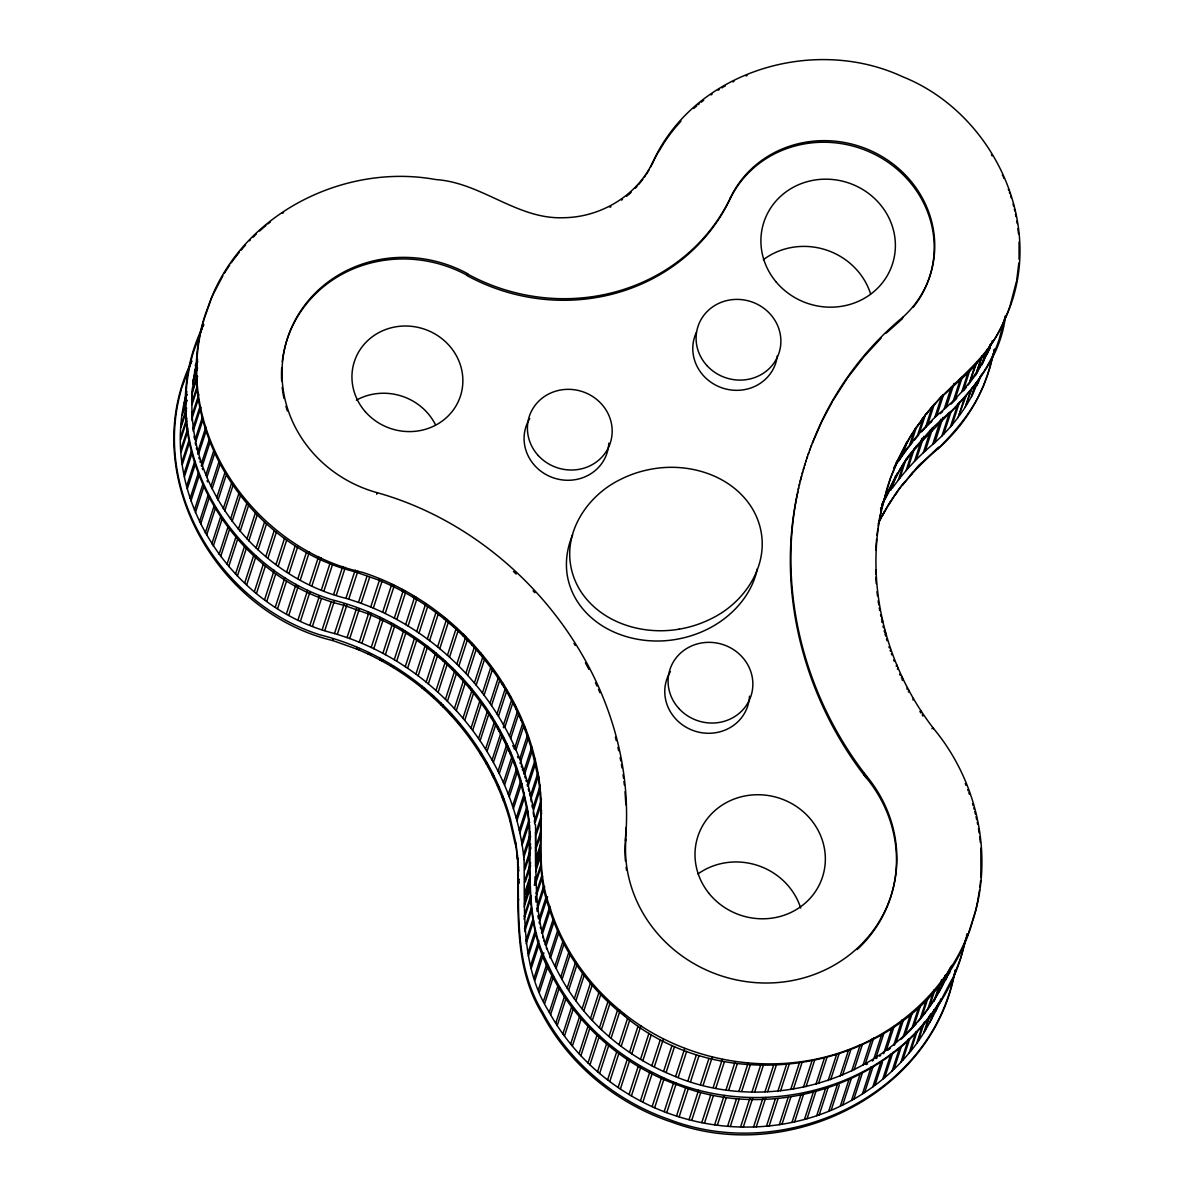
<?xml version="1.0" encoding="UTF-8"?>
<svg xmlns="http://www.w3.org/2000/svg" width="1194" height="1194" viewBox="0 0 1194 1194"><rect width="100%" height="100%" fill="white"/><g stroke="black" fill="none" stroke-linecap="round" stroke-linejoin="round"><path stroke-width="1.5" d="M343.424 606.224L334.499 633.521C232.173 608.134 156.966 495.6 186.921 391.632M354.454 572.314L345.932 598.343C245.889 573.344 169.966 464.272 197.637 361.827M534.987 876.829L534.972 885.366M191.652 399.886L192.443 387.587M952.394 978.662C938.2 1003.781 928.126 1031.512 908.738 1053.436C892.56 1072.794 872.62 1088.958 850.471 1101.002C797.652 1129.957 732.877 1134.643 675.879 1115.853C622.387 1098.599 575.463 1060.839 548.688 1011.243C520.166 965.468 525.002 911.082 524.062 859.859M948.931 970.229C907.38 1075.898 770.891 1119.644 670.222 1074.346C621.387 1054.168 579.732 1016.392 556.389 968.841C531.046 924.499 536.987 873.142 535.479 824.517M626.059 827.8L625.387 840.874A136.489 128.415 18 0 0 625.417 860.904M1019.064 259.277L1019.079 241.994M875.784 550.061L876.59 539.181M980.871 877.441L980.856 848.158M625.387 840.874C639.491 685.416 525.614 534.375 377.259 492.689A126.788 119.281 18 0 1 290.545 330.007A126.788 119.281 18 0 1 467.779 273.769M953.648 978.199C927.096 1098.405 784.548 1163.956 672.386 1122.33C617.328 1104.241 569.18 1064.958 542.031 1013.557C513.763 967.289 518.659 912.679 517.599 861.128M950.185 990.348C916.126 1104.36 777.175 1161.24 669.118 1119.465C615.626 1100.883 569.075 1062.197 542.554 1011.99C514.48 965.961 519.002 911.664 518.181 860.352M961.618 955.155C928.32 1070.093 788.637 1127.882 680.043 1085.853C626.357 1067.197 579.642 1028.273 553.165 977.796C525.315 931.842 530.002 877.724 529.091 826.576M939.887 1001.378C882.023 1094.376 750.713 1122.987 655.178 1073.69C608.403 1050.989 569.344 1012.094 547.971 964.558C525.091 921.141 531.285 871.918 529.599 825.009M624.268 1015.81C589.284 988.572 562.344 950.797 549.195 908.35C535.196 871.172 542.897 831.561 540.031 793.114M623.85 1013.512C588.806 985.946 561.971 947.752 549.15 904.948C535.748 868.277 543.479 829.367 540.539 791.547M1018.825 263.053L1016.721 280.038M535.524 866.605L535.494 832.173M980.617 880.575L979.886 887.426M876.993 535.405L877.874 528.435M192.846 383.946L193.876 376.573M979.543 890.037L977.334 902.918M878.217 526.047L879.187 520.136M194.07 375.379L195.174 369.409L194.488 371.498M879.366 519.136L886.754 489.286M994.259 349.469L994.035 350.708M1016.497 281.277L1009.915 306.41M994.542 349.141L990.005 367.677L982.975 387.05M1005.467 315.514L998.99 340.036M966.901 934.081L966.528 935.917M955.349 969.871L953.752 977.214M880.829 512.614C865.471 588 887.082 668.73 934.021 729.101M797.846 491.868C776.667 590.717 804.726 696.983 866.575 776.13A136.489 128.415 18 0 1 801.681 978.453A136.489 128.415 18 0 1 625.91 839.307M993.527 353.29L987.557 375.214M1005.467 316.529C997.871 376.453 947.961 410.766 911.753 452.869M967.036 934.35L966.528 936.797M195.204 369.245L197.592 359.379M955.484 970.155L950.454 989.408M977.199 903.53L976.11 908.41M880.844 511.614L881.605 508.166M966.155 937.753L961.886 954.215M195.697 366.871L196.503 363.319M798.711 487.868C774.951 588.135 803.114 697.087 866.068 777.697L866.575 776.13M966.259 938.021L960.334 959.11L952.991 977.856M798.204 489.436L799.637 483.868M881.739 507.584L890.575 477.884M799.129 485.436L801.637 475.913M757.28 568.926C751.847 595.06 732.265 616.402 708.967 628.432A113.982 107.236 18 0 1 675.7 639.447C640.029 645.596 599.269 633.73 578.254 602.851A73.282 68.954 18 0 1 567.254 575.224C565.105 561.613 567.18 547.553 572.627 534.927M976.005 909.395L968.737 932.559M800.099 481.451L802.711 471.958M181.354 389.438C151.638 491.57 220.726 603.388 319.738 634.775C409.9 657.148 485.794 729.474 510.48 819.263M192.786 354.245C163.071 456.392 232.158 568.195 331.186 599.582C421.333 621.955 497.226 694.296 521.912 784.085M203.711 320.634C171.503 430.75 254.009 548.688 362.812 572.433C456.78 603.149 530.032 690.908 540.345 789.652M802.204 473.525L803.846 468.018M181.548 388.483L191.697 360.872M192.995 353.29L202.368 327.38M203.905 319.679L211.995 296.754M803.338 469.585L804.995 464.182M972.811 920.604C993.841 855.68 977.379 781.607 934.23 729.355M804.487 465.75L806.189 460.362M887.023 488.346C894.396 464.779 907.589 437.303 921.574 420.736M972.543 921.544C930.827 1065.69 735.519 1109.032 624.581 1016.064M195.279 365.842L195.965 363.349M184.771 400.483L186.831 394.184M196.204 365.304L197.517 361.289M184.249 403.02L186.98 394.617M182.578 412.587L186.682 399.99M192.816 381.08L193.503 378.976M194.01 377.408L197.264 367.394M182.219 415.154L185.637 404.647M186.324 402.557L187.01 400.453M193.652 379.976L197.562 367.946M181.204 424.84L186.667 408.02M192.637 389.647L197.189 375.632M181.01 427.422L186.473 410.617M192.443 392.229L197.652 376.214M180.637 437.168L186.786 418.258M192.07 401.975L197.279 385.946M180.622 439.765L186.771 420.855M192.07 404.572L197.264 388.557M180.906 449.526L187.727 428.512M192.338 414.333L198.846 394.318M181.07 452.123L187.891 431.124M192.503 416.945L198.353 398.915M181.995 461.884L188.816 440.87M193.428 426.691L199.935 406.661M182.324 464.466L189.145 443.467M193.756 429.288L200.92 407.258M183.891 474.167L191.398 451.063M195.323 438.989L202.487 416.945M184.398 476.749L191.906 453.63M195.831 441.556L202.995 419.527M186.607 486.346L194.801 461.138M198.04 451.168L205.846 427.124M187.279 488.898L194.786 465.779M198.711 453.705L205.875 431.676M190.115 498.376L198.308 473.152M201.547 463.182L209.368 439.153M190.965 500.868L199.159 475.66M202.398 465.69L210.204 441.646M194.413 510.181L202.607 484.973M205.846 474.988L213.666 450.959M195.413 512.629L203.607 487.421M206.86 477.451L214.666 453.407M199.488 521.733L208.353 494.42M210.92 486.54L218.726 462.511M200.652 524.121L209.517 496.808M212.084 488.943L219.89 464.899M205.293 532.987L214.174 505.674M216.726 497.794L225.188 471.764M206.607 535.3L215.487 507.987M218.039 500.122L225.86 476.093M211.831 543.882L220.711 516.569M223.263 508.704L231.726 482.66M213.293 546.136L222.174 518.823M224.726 510.942L233.188 484.913M219.069 554.404L227.935 527.091M230.502 519.211L238.964 493.182M220.681 556.553L229.547 529.24M232.114 521.375L240.561 495.331M226.964 564.478L235.845 537.166M238.397 529.285L246.859 503.256M228.711 566.538L237.591 539.225M240.143 531.36L248.606 505.316M235.502 574.09L244.382 546.777M246.949 538.897L255.397 512.853M237.382 576.045L246.262 548.733M248.815 540.852L257.277 514.823M244.651 583.179L253.531 555.867M256.083 547.986L264.546 521.957M246.651 585.015L256.203 555.613M258.083 549.837L266.546 523.793M254.367 591.717L263.232 564.404M265.799 556.538L274.247 530.494M256.471 593.448L265.352 566.135M267.904 558.255L276.366 532.226M264.59 599.687L274.157 570.269M276.023 564.493L284.485 538.449M266.814 601.283L275.695 573.971M278.247 566.09L286.709 540.046M275.321 607.03L284.873 577.612M286.754 571.836L295.216 545.792M277.635 608.492L286.5 581.179M289.067 573.299L297.53 547.27M286.485 613.716L296.037 584.314M297.918 578.538L306.38 552.494M288.888 615.044L298.44 585.627M300.321 579.866L309.425 551.822M298.052 619.746L307.604 590.329M309.485 584.567L318.589 556.523M300.53 620.925L310.082 591.523M311.962 585.747L321.067 557.702M309.962 625.074L319.529 595.672M321.395 589.896L329.857 563.852M312.515 626.104L321.38 598.791M323.947 590.926L332.41 564.881M322.186 629.686L331.066 602.373M333.619 594.508L342.723 566.463M324.783 630.566L334.35 601.149M336.215 595.388L345.335 567.344M376.752 494.256L377.259 492.689M189.637 365.558C138.758 476.6 217.248 612.985 332.514 640.491L333.022 638.924M201.07 330.365C150.19 441.407 228.681 577.806 343.947 605.313L344.454 603.731M207.443 308.559C165.966 418.094 244.263 544.807 354.872 571.687L355.379 570.12M334.604 633.551L337.32 634.372L346.887 604.955M346.036 598.373L348.752 599.179L357.872 571.135M523.823 857.605C513.271 758.488 440.75 670.297 347.066 637.596L356.618 608.179M527.614 782.816C504.644 700.147 439.422 630.805 358.498 602.403L366.961 576.374M349.723 638.551L359.275 609.134M361.155 603.358L369.618 577.329M509.957 820.845C488.6 744.146 430.183 679.073 356.558 648.984L357.066 647.417M521.39 785.652C500.032 708.967 441.616 643.894 367.991 613.806L368.498 612.223M532.315 752.041C510.957 675.341 452.541 610.268 378.916 580.18L379.423 578.612M359.26 642.268L368.812 612.85M370.692 607.074L379.155 581.045M359.125 650.058L359.633 648.491M370.558 614.88L371.065 613.298M381.483 581.254L381.99 579.687M361.886 643.357L371.438 613.94M373.319 608.164L381.767 582.135M368.215 654.133L368.722 652.551M379.647 618.94L380.155 617.373M390.572 585.329L391.08 583.747M371.2 647.536L380.08 620.223M382.632 612.343L391.751 584.299M370.737 655.327L371.244 653.76M382.17 620.134L382.677 618.567M393.08 586.523L393.602 584.956M373.767 648.745L382.632 621.432M385.199 613.567L394.304 585.523M379.602 659.834L380.125 658.267M391.035 624.641L391.557 623.074M401.96 591.03L402.468 589.463M382.871 653.372L391.736 626.059M394.304 618.179L403.408 590.149M382.05 661.148L382.573 659.581M393.483 625.969L394.005 624.387M404.408 592.343L404.93 590.776M385.363 654.715L394.244 627.402M396.796 619.522L405.259 593.493M390.692 666.073L391.214 664.506M402.124 630.895L402.647 629.328M413.049 597.269L413.557 595.702M394.229 659.775L403.094 632.462M405.661 624.581L414.124 598.552M393.08 667.521L393.587 665.939M404.512 632.327L405.02 630.76M415.437 598.716L415.945 597.134M396.647 661.237L406.214 631.82M408.079 626.044L416.542 600M405.244 666.7L414.124 639.387M416.691 631.522L425.795 603.477M407.587 668.267L416.452 640.954M419.019 633.089L427.482 607.045M415.9 674.162L424.78 646.849M427.333 638.969L435.795 612.94M418.154 675.834L427.706 646.417M429.586 640.641L438.049 614.611M421.9 687.893L422.407 686.311M433.332 652.7L433.84 651.133M444.243 619.089L444.765 617.507M426.154 682.102L435.034 654.79M437.586 646.909L446.049 620.88M424.034 689.639L424.542 688.072M435.467 654.461L435.974 652.879M446.392 620.835L446.899 619.268M428.333 683.878L437.213 656.566M439.765 648.7L448.228 622.656M431.527 696.102L432.034 694.535M442.959 660.909L443.467 659.342M453.884 627.298L454.392 625.731M433.571 697.953L434.079 696.386M436.004 690.49L444.884 663.177M445.004 662.76L445.511 661.192M447.437 655.312L456.436 627.581M438.094 692.371L446.959 665.058M449.526 657.193L457.974 631.148M440.735 704.744L441.243 703.162M452.168 669.55L452.675 667.983M463.093 635.939L463.6 634.357M442.69 706.669L443.198 705.102M454.123 671.491L454.63 669.924M465.048 637.865L465.556 636.298M445.422 699.326L454.302 672.013M456.854 664.133L465.317 638.103M447.407 701.296L456.287 673.983M458.839 666.103L467.302 640.074M449.526 713.773L450.034 712.191M460.959 678.58L461.466 677.013M471.884 644.969L472.391 643.387M451.392 715.788L451.899 714.221M462.824 680.595L463.332 679.028M473.749 646.984L474.257 645.417M454.407 708.549L463.287 681.237M465.839 673.371L474.302 647.327M456.302 710.609L465.182 683.296M467.735 675.416L476.197 649.387M457.869 723.176L458.392 721.609M469.302 687.983L469.824 686.416M480.227 654.372L480.734 652.805M459.63 725.28L460.138 723.698M471.063 690.087L471.57 688.52M481.988 656.476L482.495 654.894M462.944 718.176L471.824 690.863M474.376 682.983L482.839 656.954M464.735 720.31L473.615 692.998M476.167 685.117L484.63 659.088M652.342 163.518L652.849 161.951M471.003 728.161L479.869 700.848M482.436 692.968L490.898 666.939M472.675 730.355L481.54 703.042M484.107 695.177L492.57 669.133M478.555 738.489L487.421 711.176M489.988 703.296L498.45 677.267M480.107 740.758L488.988 713.445M491.54 705.564L500.002 679.535M480.003 753.444L480.51 751.877M491.435 718.251L491.943 716.684M502.361 684.64L502.868 683.072M481.436 755.757L481.943 754.19M492.868 720.564L493.376 718.997M503.793 686.953L504.301 685.386M485.57 749.131L494.45 721.818M497.002 713.937L505.465 687.908M487.033 751.474L495.898 724.161M498.465 716.281L506.928 690.251M486.361 764.145L486.868 762.563M497.794 728.952L498.301 727.385M508.719 695.341L509.226 693.759M487.674 766.503L488.182 764.936M499.107 731.325L499.614 729.743M510.032 697.699L510.539 696.132M492.062 760.056L500.943 732.743M503.495 724.862L511.316 700.833M493.406 762.459L501.599 737.25M504.838 727.28L512.644 703.236M492.182 775.085L492.689 773.518M503.614 739.907L504.122 738.325M514.539 706.281L515.047 704.714M493.391 777.503L493.898 775.936M504.823 742.325L505.331 740.743M515.733 708.699L516.256 707.132M498.017 771.234L506.898 743.922M509.45 736.056L517.256 712.027M499.241 773.697L508.107 746.384M510.674 738.519L518.48 714.475M497.48 786.264L497.988 784.697M508.913 751.086L509.42 749.504M519.838 717.46L520.345 715.893M498.555 788.727L499.062 787.159M509.987 753.548L510.51 751.966M520.912 719.922L521.42 718.355M503.42 782.667L511.614 757.444M514.853 747.474L522.673 723.445M504.525 785.174L512.719 759.951M515.957 749.981L523.763 725.952M502.226 797.652L502.734 796.07M513.659 762.459L514.166 760.891M524.584 728.847L525.091 727.28M503.181 800.159L503.689 798.577M514.614 764.966L515.121 763.399M525.539 731.355L526.047 729.788M508.271 794.294L516.465 769.085M519.703 759.115L527.509 735.071M509.256 796.846L517.45 771.637M520.688 761.653L528.494 737.623M512.554 806.129L520.733 780.921M523.987 770.936L531.793 746.907M513.39 808.696L521.584 783.488M524.823 773.518L531.987 751.474M516.226 818.114L524.405 792.906M535.464 758.891L527.658 782.936L532.255 802.472L535.255 822.412M516.927 820.726L524.435 797.607L521.42 785.742M528.36 785.533L535.524 763.503M519.271 830.248L526.778 807.129M530.703 795.055L537.867 773.025M517.465 859.874L515.868 843.173L510.495 819.368M528.912 824.845L527.3 807.98L521.927 784.174M539.837 791.234L538.225 774.369M519.853 832.875L526.673 811.86M531.285 797.682L537.793 777.652M515.793 847.367L515.868 843.173M527.226 812.174L527.3 807.98M538.151 778.563L538.658 776.995M730.534 197.562A190.682 179.413 18 0 1 467.615 274.068L467.108 275.635A190.682 179.413 18 0 0 730.012 199.129L730.519 197.562A107.326 100.983 18 0 1 888.873 160.936A107.326 100.983 18 0 1 902.843 317.231L902.336 318.813L886.261 333.096M517.106 856.77L516.301 845.8M521.703 842.471L529.211 819.353M533.136 807.278L540.3 785.249M517.42 859.411L517.629 855.202M522.151 845.128L529.658 822.024M533.584 809.935L540.285 789.025M518.256 868.844L518.763 867.277M529.688 833.651L530.196 832.084M540.613 800.04L541.121 798.473M523.509 854.77L530.33 833.755M534.942 819.577L541.449 799.547M518.42 871.486L518.942 869.919M529.852 836.293L530.375 834.725M540.778 802.681L541.285 801.114M523.808 857.441L530.643 836.427M535.24 822.248L541.106 804.234M518.778 880.933L519.286 879.366M530.211 845.74L530.718 844.173M541.136 812.129L541.643 810.562M518.808 883.575L519.315 881.993M530.24 848.382L530.748 846.815M541.151 814.771L541.673 813.189M524.673 867.113L530.823 848.203M536.106 831.919L541.315 815.905M524.838 869.799L530.3 852.994M536.27 834.606L541.479 818.591M518.211 900.918L518.718 899.351M529.643 865.725L530.151 864.157M540.569 832.114L541.076 830.546M525.196 879.485L530.658 862.68M535.434 847.964L536.121 845.874M536.628 844.292L541.195 830.278M525.226 882.172L529.33 869.56M530.002 867.471L530.688 865.366M535.464 850.65L536.151 848.561M536.658 846.979L541.21 832.964M525.076 891.843L529.166 879.247M536.509 856.665L540.404 844.651M524.957 894.515L529.046 881.903M536.39 859.322L540.285 847.307M524.614 899.963L529.39 885.247M536.046 864.769L539.957 852.755M524.33 904.201L529.106 889.5M535.763 869.008L540.315 854.994M524.196 906.798L529.658 889.993M535.628 871.605L540.181 857.591M524.017 916.544L530.837 895.53M534.255 885.023L534.942 882.933M535.449 881.351L541.3 863.337M524.047 919.141L530.867 898.142M535.479 883.963L541.33 865.934M524.479 928.917L531.315 907.903M535.912 893.724L542.419 873.695M524.688 931.514L531.509 910.5M536.121 896.321L542.628 876.292M525.748 941.26L533.255 918.141M537.181 906.067L543.688 886.038M526.106 943.842L533.614 920.738M537.539 908.664L544.703 886.635M527.778 953.528L535.285 930.424M539.21 918.35L546.374 896.321M528.3 956.11L535.808 932.992M539.733 920.917L547.553 896.888M530.584 965.692L538.778 940.484M542.016 930.514L549.822 906.47M531.27 968.244L538.778 945.126M542.703 933.051L550.524 909.022M534.151 977.707L542.345 952.484M545.583 942.514L553.404 918.484M535.002 980.199L543.882 952.887M546.434 945.021L554.24 920.977M538.479 989.498L546.673 964.289M549.912 954.319L557.717 930.29M539.479 991.96L547.673 966.752M550.912 956.767L558.717 932.738M543.524 1001.065L551.718 975.856M554.956 965.871L562.762 941.842M544.688 1003.467L553.553 976.155M556.12 968.274L563.926 944.245M549.285 1012.333L558.165 985.02M560.717 977.155L568.538 953.111M550.598 1014.661L559.464 987.348M562.031 979.483L569.837 955.454M555.747 1023.273L564.628 995.96M567.18 988.095L575.642 962.051M557.195 1025.542L566.075 998.229M568.628 990.348L577.09 964.319M562.881 1033.855L571.747 1006.542M574.314 998.662L582.776 972.632M564.463 1036.034L573.344 1008.721M575.896 1000.841L584.359 974.811M570.657 1044.019L579.523 1016.706M582.09 1008.84L590.537 982.796M572.374 1046.108L581.239 1018.795M583.806 1010.915L592.254 984.886M579.045 1053.75L587.911 1026.437M590.478 1018.557L598.925 992.527M580.881 1055.735L589.761 1028.422M592.314 1020.542L600.776 994.512M588.015 1062.988L596.881 1035.676M599.448 1027.81L607.91 1001.766M589.97 1064.869L599.522 1035.467M601.403 1029.691L609.865 1003.647M597.537 1071.719L606.403 1044.407M608.97 1036.541L617.432 1010.497M599.612 1073.496L608.477 1046.183M611.044 1038.302L620.149 1010.273M607.582 1079.913L616.447 1052.601M619.014 1044.72L627.462 1018.691M609.746 1081.57L618.626 1054.242M621.178 1046.377L629.641 1020.333M618.089 1087.525L627.656 1058.108M629.522 1052.332L637.984 1026.303M620.373 1089.047L629.925 1059.63M631.805 1053.854L640.909 1025.825M629.059 1094.525L637.924 1067.212M640.491 1059.347L648.954 1033.303M631.417 1095.928L640.969 1066.511M642.85 1060.735L651.312 1034.705M640.417 1100.913L649.984 1071.496M651.849 1065.72L660.312 1039.69M642.865 1102.166L652.417 1072.749M654.297 1066.988L663.401 1038.944M652.148 1106.629L661.7 1077.227M663.58 1071.451L672.043 1045.407M654.655 1107.748L664.207 1078.346M666.088 1072.57L674.55 1046.526M664.177 1111.689L673.744 1082.271M675.61 1076.495L684.729 1048.466M666.759 1112.659L676.311 1083.256M678.192 1077.481L686.654 1051.436M676.491 1116.047L686.057 1086.63M687.923 1080.869L696.386 1054.824M679.117 1116.883L687.998 1089.57M690.55 1081.689L699.012 1055.66M882.844 502.495L884.784 498.331M896.187 463.242L896.843 461.242M881.829 505.749L886.903 493.973M887.575 491.868L888.261 489.764M893.649 468.346L898.261 458.974M878.247 523.748C892.425 493.794 912.171 470.988 938.171 448.616M885.53 498.167C894.291 482.749 899.948 465.481 911.962 451.72M894.993 477.525L895.679 475.421M896.963 462.988L902.321 454.944L906.231 442.929M882.62 515.405L884.411 511.539M884.053 500.301L895.843 476.361M899.351 456.959L899.067 458.063L906.768 442.735M890.888 490.137L897.216 473.227M902.321 454.944L907.783 440.735M689.042 1119.703L698.594 1090.286M700.475 1084.51L708.938 1058.481M883.903 513.121L889.217 503.435M895.336 477.928L900.649 468.257M906.261 444.317L911.574 434.631M888.709 505.017L890.62 501.211M900.142 469.824L902.052 466.033M911.067 436.213L912.977 432.407M892.44 487.943L898.231 480.182L903.679 463.362M907.38 448.854L909.664 444.989L914.858 428.959M898.231 480.182L899.888 478.063L906.037 459.153M909.664 444.989L911.321 442.87L916.529 426.855M691.699 1120.39L700.579 1093.062M703.132 1085.197L712.251 1057.153M890.112 502.778L895.858 493.361M901.545 467.6L907.291 458.183M912.47 433.974L918.216 424.557M895.351 494.943L897.381 491.212M906.783 459.75L908.813 456.018M917.708 426.139L919.738 422.407M899.888 478.063L906.082 470.6L912.231 451.69M911.321 442.87L917.514 435.407L923.38 417.393M902.515 485.212L917.649 466.615L938.678 447.049M906.082 470.6L907.858 468.57L914.455 448.451L931.544 428.855L950.111 411.855M917.514 435.407L919.29 433.392L925.38 414.825C951.096 382.17 989.572 359.678 1004.781 319.067M904.142 483.137L904.649 481.555M915.574 447.944L916.082 446.377M922.678 419.258L927.007 412.751M875.575 571.627L876.083 570.06M875.665 574.269L876.187 572.687M907.858 468.57L914.455 461.436L920.604 442.526M921.275 440.422L921.962 438.317M919.29 433.392L925.887 426.243L931.738 408.214M910.186 475.854L910.694 474.272M921.619 440.661L922.126 439.093M926.499 414.333L933.051 405.467M914.455 461.436L916.335 459.496L923.843 436.377M925.887 426.243L927.768 424.303L934.275 404.273M911.932 473.854L912.44 472.287M923.365 438.676L923.872 437.094M932.544 407.05L934.798 403.482M701.759 1122.644L710.639 1095.331M713.191 1087.45L722.31 1059.406M704.46 1123.166L713.34 1095.853M715.893 1087.973L724.355 1061.944M918.365 466.899L918.873 465.317M929.798 431.706L930.305 430.138M934.29 405.05L941.23 396.512M916.335 459.496L923.335 452.69L930.156 431.676M927.768 424.303L934.768 417.497L941.275 397.483M920.216 464.988L920.723 463.421M931.648 429.81L932.156 428.228M940.723 398.095L943.081 394.617M923.335 452.69L925.305 450.869L932.812 427.75M934.768 417.497L936.738 415.676L943.245 395.647M925.305 450.869L932.663 444.437L940.857 419.213M936.738 415.676L944.096 409.243L951.26 387.214M932.663 444.437L934.827 442.616L943.021 417.407M944.096 409.243L946.26 407.438L954.081 383.393M714.624 1124.838L724.176 1095.42M726.056 1089.659L735.161 1061.615M936.186 450.317L936.693 448.75M947.618 415.139L948.126 413.572M942.573 396.184L958.513 381.483L959.021 379.916M717.34 1125.211L726.221 1097.898M728.773 1090.018L737.235 1063.988M881.605 619.88L882.112 618.313M934.827 442.616L941.902 435.989L949.424 412.885M946.26 407.438L953.334 400.811L960.498 378.767M937.917 448.825C955.499 431.079 972.528 411.378 982.423 387.871M949.454 413.557C969.841 393.438 989.154 369.05 998.617 340.932M958.543 381.513L961.066 378.214M882.694 620.91L882.187 622.477L881.933 621.402M941.902 435.989L943.753 434.138L951.26 411.034M953.334 400.811L955.185 398.945L962.334 376.916M943.753 434.138L950.409 426.93L957.916 403.826M955.185 398.945L961.842 391.751L968.349 371.722M884.694 632.611L884.993 630.208M950.409 426.93L952.096 424.96L959.618 401.841M961.842 391.751L963.528 389.766L970.035 369.737M885.172 634.357L885.694 632.79M727.564 1126.3L736.444 1098.987M738.996 1091.107L748.116 1063.078M952.096 424.96L958.2 417.303L964.334 398.408M963.528 389.766L969.632 382.125L975.483 364.095M958.2 417.303L965.886 396.318M969.632 382.125L977.035 362.006M730.295 1126.509L739.176 1099.196M741.728 1091.331L750.19 1065.287M959.737 415.228L965.245 407.169L970.707 390.363M975.483 375.647L976.17 373.558L974.155 376.603M971.17 380.035L976.677 371.976L981.886 355.961M965.245 407.169L972.08 388.169M976.856 373.453L978.498 369.812M976.677 371.976L982.617 355.767M966.618 404.975L971.513 396.557L975.602 383.946M981.752 365.036L985.557 356.857M978.05 369.782L982.946 361.364L986.199 351.349M971.513 396.557L976.811 381.662M982.961 362.752L983.647 360.648M982.946 361.364L987.408 349.066M972.722 394.274L979.005 379.229M987.199 354.006L990.095 346.753M984.154 359.081L990.348 344.335M976.961 385.528L980.05 376.856M988.244 351.648L988.93 349.543M988.393 350.335L990.736 343.962M989.781 348.917L990.453 346.812M740.564 1127.017L750.116 1097.599M751.996 1091.838L760.444 1065.794M743.295 1127.076L752.847 1097.659M754.727 1091.883L763.19 1065.854M896.888 665.133L896.142 666.148M897.425 669.192L897.933 667.61M863.904 774.951L864.411 773.384M864.949 776.339L865.456 774.772M753.533 1126.987L763.1 1097.57M764.966 1091.794L773.428 1065.764M901.395 678.013L901.903 676.446M756.265 1126.882L765.832 1097.465M767.697 1091.704L776.16 1065.66M903.067 678.879L902.545 680.461L902.037 679.386M906.903 689.132L907.425 687.55M766.473 1126.211L775.339 1098.898M777.906 1091.017L786.368 1064.988M908.679 689.953L908.47 692.057M769.175 1125.957L778.055 1098.644M780.607 1090.764L789.07 1064.72M912.917 700.012L913.425 698.445M779.294 1124.688L788.174 1097.376M790.726 1089.495L799.189 1063.466M781.98 1124.27L790.861 1096.958M793.413 1089.077L801.875 1063.048M921.38 711.385L920.872 712.952L919.858 711.385M791.98 1122.42L800.846 1095.107M803.413 1087.241L811.875 1061.197M794.622 1121.853L803.502 1094.54M806.054 1086.674L814.517 1060.63M804.457 1119.435L813.338 1092.122M815.89 1084.242L824.353 1058.212M932.827 727.653L931.947 728.743M807.054 1118.703L815.935 1091.391M818.487 1083.525L826.949 1057.481M816.711 1115.718L825.576 1088.406M828.143 1080.525L836.591 1054.496M819.248 1114.853L828.129 1087.54M830.681 1079.66L839.143 1053.615M828.666 1111.301L837.546 1083.988M840.098 1076.107L848.561 1050.078M831.143 1110.286L839.337 1085.062M842.576 1075.093L851.038 1049.048M840.292 1106.196L849.173 1078.883M851.725 1071.003L860.187 1044.959C908.738 1023.512 949.111 983.169 968.304 933.439M842.695 1105.032L851.576 1077.719M854.128 1069.839L862.59 1043.81M851.561 1100.405L859.755 1075.197M862.993 1065.227L871.456 1039.183M853.874 1099.107L862.068 1073.899M865.307 1063.914L873.769 1037.884M862.411 1093.973L871.277 1066.66M873.844 1058.794L881.65 1034.75M864.635 1092.54L872.829 1067.332M876.068 1057.362L883.873 1033.317M872.799 1086.913L880.993 1061.705M884.232 1051.735L892.037 1027.691M874.933 1085.361L882.441 1062.242M886.366 1050.168L894.172 1026.139M882.709 1079.257L890.903 1054.048M894.142 1044.078L901.948 1020.034M884.724 1077.57L892.918 1052.362M896.157 1042.392L903.321 1020.348M892.082 1071.033L899.589 1047.914M903.515 1035.84L910.679 1013.81M893.993 1069.227L901.5 1046.108M905.425 1034.034L912.589 1012.005M900.903 1062.257L908.41 1039.138M912.335 1027.064L918.843 1007.035M902.694 1060.347L909.515 1039.332M914.126 1025.153L920.634 1005.124M909.127 1052.974L915.962 1031.959M920.559 1017.781L926.425 999.751M910.783 1050.944L916.932 1032.049M922.216 1015.766L928.081 997.736M916.738 1043.198L922.872 1024.303M928.171 1008.02L934.021 989.99M918.246 1041.093L924.395 1022.183M929.693 1005.9L934.887 989.886M923.693 1033.004L929.141 1016.198M933.932 1001.482L935.469 998.005M935.126 997.811L939.678 983.796M925.066 1030.795L930.529 1013.99M936.499 995.617L941.708 979.587M929.962 1022.392L934.066 1009.781M941.394 987.199L945.305 975.185M931.201 1020.109L934.604 1009.602M942.633 984.931L945.887 974.916M935.544 1011.422L937.589 1005.124M945.782 979.901L950.693 967.752M936.618 1009.064L938.678 1002.766M946.857 977.558L949.245 971.573M948.051 973.886L950.006 967.871M949.29 973.841L949.976 971.737M805.681 461.929L807.442 456.556M806.935 458.123L808.741 452.765M808.234 454.332L810.084 448.989M207.816 307.649C238.487 215.815 342.454 162.399 435.81 179.563C481.421 182.592 517.032 219.472 563.255 217.726C601 217.457 638.357 195.055 653.745 160.115C696.162 70.282 814.666 35.671 902.604 76.729C993.796 113.012 1047.601 226.979 1005.333 318.246M981.587 374.14L980.946 375.841M1009.542 307.321C999.796 335.29 982.558 360.528 960.274 380.02M987.184 376.125C977.483 403.975 960.349 429.109 938.2 448.586M809.577 450.556L811.487 445.228M890.978 476.988L898.992 458.212M880.56 509.032L880.978 507.928M992.378 340.648L991.513 342.917M940.917 998.766L940.171 1000.691M810.98 446.81C829.427 396.512 861.561 351.364 902.843 317.231M880.679 508.957L881.097 507.868M980.528 376.976L978.005 383.155M991.289 343.484L989.438 347.976M951.603 965.498L950.931 967.185M812.413 443.064L822.069 421.049L832.531 401.363M881.754 506.226L888.067 491.838M212.517 295.918L213.025 294.769M201.592 329.529L202.368 327.813M202.622 326.813L203.652 324.544M190.667 363.573L191.712 361.304M987.886 351.917L985.826 356.319M213.278 294.202L222.905 275.724M202.876 326.678L203.681 324.977M946.469 977.811L940.588 989.304M652.491 163.22L651.431 165.369M888.5 490.421L894.56 478.645M652.64 162.906L653.685 160.772M878.754 522.166L883.127 513.838M653.834 160.459L655.999 156.31M651.312 165.608L650.476 167.22M656.297 155.757L657.193 154.101M982.423 362.946L980.05 367.185M940.29 989.841L939.394 991.438M657.506 153.548L664.476 142.161M649.223 169.518L648.088 171.458M939.096 991.96L935.723 997.602M979.737 367.707L978.811 369.289M833.173 400.244L847.068 378.617M881.903 504.047L882.53 503.017M647.79 171.936L645.969 174.802M224.263 273.471L224.92 272.411M225.248 271.874L229.741 265.038M976.423 373.14L977.543 371.364M934.604 999.378L933.618 1000.915M898.425 461.511L899.769 459.511M932.962 1001.945L930.917 1004.975M664.819 141.638L665.536 140.594M645.342 175.757L644.372 177.16M900.112 459.003L902.067 456.153M973.811 377.11L971.722 380.125M665.879 140.071L670.386 133.832M930.574 1005.482L928.604 1008.273M902.53 455.496L903.276 454.451M231.248 262.874L232.337 261.337M919.216 423.974L919.992 422.9M903.873 452.75L907.574 447.705M903.365 454.317L905.574 451.272M908.291 457.601L914.455 448.451M896.858 492.779L897.649 491.704M847.8 377.558L864.217 356.424L881.142 338.081M971.379 380.617L970.662 381.602M927.663 1009.587L928.32 1008.661M920.514 421.318L925.38 414.825M898.157 490.122L903.022 483.63M232.711 260.829L235.74 256.8M927.29 1010.079L925.096 1013.019M969.125 383.692L970.08 382.393M922.081 419.169L922.887 418.094M905.977 450.72L908.052 447.078M642.82 179.294L639.671 183.294M968.752 384.184L968.006 385.155M670.774 133.325L671.535 132.325M908.664 447.183L909.246 446.422M924.723 1013.497L923.977 1014.467M236.113 256.292L236.89 255.292M671.923 131.818L675.103 127.862M909.619 445.959L912.709 442.093M923.604 1014.945L920.261 1019.094M966.498 387.08L963.424 390.871M237.293 254.8L239.337 252.247M675.505 127.37L680.998 121.087M920.052 1019.348L919.276 1020.288M914.261 440.213L915.037 439.288M240.949 250.307L241.77 249.337M639.312 183.742L638.566 184.607M915.425 438.825L916.216 437.899M918.873 1020.751L918.082 1021.691M242.173 248.859L245.516 245.068M916.604 437.437L918.783 434.959M916.47 1023.542L909.709 1030.855M921.634 431.795L922.455 430.9M635.253 188.249L637.059 186.309M922.872 430.467L923.693 429.571M956.797 398.318L951.096 404.065M924.111 429.139L925.932 427.243M249.486 240.815L250.367 239.904M926.32 426.84L927.141 426.004M909.276 1031.288L908.41 1032.168M927.693 425.452L929.41 423.721M907.977 1032.601L907.112 1033.467M253.038 237.203L253.949 236.308M929.842 423.303L930.723 422.437M906.664 1033.9L904.679 1035.84M931.156 422.019L932.036 421.169M254.397 235.86L256.322 234.024M903.246 1037.183L902.425 1037.959M903.485 1036.959L904.44 1036.064M631.178 192.249L630.342 193.025M901.918 1038.422L900.694 1039.541M259.591 231.009L261.979 228.905M629.91 193.413L629.059 194.159M693.759 108.49L696.744 105.908M940.335 413.587L941.26 412.796M262.456 228.487L265.949 225.532M941.723 412.393L942.663 411.602M626.581 196.264L628.626 194.547M894.007 1045.332L894.888 1044.586M698.206 104.669L699.191 103.848M267.919 223.92L270.426 221.935M701.177 102.236L703.699 100.266M890.276 1048.347L889.291 1049.108M888.814 1049.496L887.829 1050.242M884.127 1053.004L883.217 1053.66M622.492 199.428L621.567 200.099M880.694 1055.451L879.679 1056.153M711.042 94.908L712.102 94.177M282.441 213.263L283.515 212.562M877.112 1057.899L876.068 1058.585M873.471 1060.272L872.277 1061.018M718.116 90.237L719.206 89.55M721.967 87.893L723.086 87.237M867.501 1063.929L866.426 1064.555M724.191 86.595L725.31 85.953M610.97 206.726L609.94 207.263M732.832 81.923L733.997 81.341M860.187 1044.854C783.742 1079.272 689.416 1065.884 624.163 1013.766M745.922 75.938L747.131 75.446M679.043 629.178C643.357 635.342 602.597 623.477 581.582 592.597A73.282 68.954 18 0 1 570.598 564.971C564.672 529.435 588.612 495.226 619.611 479.884A113.982 107.236 18 0 1 652.879 468.884C688.55 462.72 729.31 474.585 750.325 505.465A73.282 68.954 18 0 1 761.324 533.091C767.235 568.628 743.295 602.836 712.296 618.164A113.982 107.236 18 0 1 679.043 629.178M354.872 571.687L378.916 580.18M343.947 605.313L367.991 613.806M332.514 640.491L356.558 648.984M348.752 599.179L358.498 602.403M337.32 634.372L347.066 637.596M513.435 571.508L516.181 574.03M533.076 590.836L534.808 592.687M922.902 716.012L922.216 714.997M573.971 643.402L575.299 645.521M991.453 154.757L992.139 155.862M503.256 726.907L503.734 727.758M585.388 662.774L588.911 669.371M1002.363 174.861L1002.9 176.04M512.793 745.608L513.375 746.907M595.478 682.714L597 686.028M900.127 675.267L899.619 674.162M1003.438 177.205L1003.96 178.399M513.957 748.19L514.435 749.25M598.492 689.371L599.955 692.729M207.562 481.883L207.069 480.734M965.274 783.562L966.006 785.339M549.837 956.961L550.344 958.185M517.599 756.668L518.062 757.817M894.112 661.118L893.664 659.983M967.707 789.637L968.17 790.831M519.972 762.712L520.39 763.802M1008.333 189.249L1008.781 190.458M968.827 792.622L969.483 794.428M891.739 654.864L891.351 653.805M521.241 766.115L521.659 767.279M546.748 948.917L546.33 947.752M202.696 469.6L202.293 468.421M522.271 769.011L522.882 770.757M890.47 651.327L890.112 650.252M1009.423 192.279L1009.84 193.503M545.076 944.081L545.389 945.021M201.204 465.227L201.562 466.317M889.291 647.835L888.933 646.76M523.569 772.831L524.047 774.279M1010.676 196.055L1011.258 197.876M524.688 776.249L525.226 777.981M544.315 941.738L543.942 940.544M200.293 462.391L199.92 461.212M972.528 803.637L973.065 805.472M887.008 640.7L886.5 638.969M525.927 780.309L526.27 781.473M543.225 938.186L542.703 936.394M199.204 458.839L198.861 457.66M885.664 636.089L885.336 634.939M973.767 807.92L974.11 809.144M532.345 752.13L537.703 775.936M527.136 784.503L527.629 786.294M509.987 820.935L515.345 844.74M1013.049 204.025L1013.542 205.89M541.509 932.081L541.763 933.036M884.485 631.775L884.172 630.626M197.622 453.048L197.95 454.317M615.388 737.235L616.268 740.608M528.315 788.891L528.927 791.264M974.782 811.621L975.438 814.204M883.426 627.716L883.008 625.969M540.598 928.499L540.315 927.29M1014.348 209.084L1014.796 210.95M196.786 449.75L196.368 447.944M529.509 793.637L530.061 796.025M976.02 816.666L976.722 819.756M617.925 747.384L618.701 750.772M530.733 799.084L531.27 801.652M524.405 797.607L526.778 809.562M539.479 923.693L539.091 921.843M195.697 444.929L195.234 442.646M1015.482 214.069L1015.99 216.562M977.259 822.248L977.632 824.114M880.874 616.432L880.545 614.82M620.134 757.593L620.79 760.996M538.464 918.708L537.912 915.679M531.972 805.249L532.42 807.651M879.262 607.895L879.724 610.507M194.488 438.75L194.07 436.317M978.453 828.606L979.155 832.979M621.402 764.414L621.984 767.846M1016.81 221.069L1017.213 223.577M878.784 604.955L878.142 600.821M527.733 810.607L529.375 822.8M533.166 812.114L533.793 816.323M537.21 911.44L536.703 907.962M623.044 774.697L623.522 778.13M193.324 431.467L192.846 427.661M979.692 836.74L980.364 842.501M1017.93 228.621L1018.497 233.785M877.471 595.836L876.993 591.702M534.345 820.547L534.748 823.994M623.955 781.577L624.343 785.01M517.927 857.829L518.062 859.098M523.912 858.411L524.032 859.546M536.016 902.157L535.509 896.59M625.014 791.741L625.88 804.86M192.174 420.945L191.652 411.632M876.247 583.747L875.814 577.224M698.027 873.904A65.536 61.655 18 0 1 800.696 908.112M356.394 400.154A55.775 52.476 18 0 1 435.497 424.78M763.414 259.665A67.61 63.61 18 0 1 870.62 293.963M866.157 777.637A136.489 128.415 18 0 1 857.158 949.573M626.566 870.307A136.489 128.415 18 0 1 626.104 867.172M287.321 410.9A126.788 119.281 18 0 1 285.918 406.288M283.993 398.468A126.788 119.281 18 0 1 282.202 387.319M281.665 380.886A126.788 119.281 18 0 1 281.694 368.05M282.247 361.678A126.788 119.281 18 0 1 467.272 275.351M730.012 199.129A107.326 100.983 18 0 1 881.306 157.981A107.326 100.983 18 0 1 913.291 307.171M777.279 355.887A42.611 40.089 18 0 1 724.071 388.528A42.611 40.089 18 0 1 696.445 332.275M608.806 443.138A42.611 40.089 18 0 1 554.628 478.242A42.611 40.089 18 0 1 529.733 418.572M749.489 696.162A42.611 40.089 18 0 1 695.311 731.25A42.611 40.089 18 0 1 670.416 671.58M708.609 892.918A65.536 61.655 18 0 0 820.472 882.351A65.536 61.655 18 0 0 751.459 795.025A65.536 61.655 18 0 0 708.609 892.918M365.409 411.84A55.775 52.476 18 0 0 459.78 397.945A55.775 52.476 18 0 0 397.02 326.619A55.775 52.476 18 0 0 365.409 411.84M775.966 281.739A67.61 63.61 18 0 0 890.963 268.128A67.61 63.61 18 0 0 817.502 179.652A67.61 63.61 18 0 0 775.966 281.739M706.952 365.603A42.611 40.089 18 0 0 778.786 353.618A42.611 40.089 18 0 0 729.728 299.993A42.611 40.089 18 0 0 706.952 365.603M538.27 455.541A42.611 40.089 18 0 0 610.089 443.556A42.611 40.089 18 0 0 561.046 389.931A42.611 40.089 18 0 0 538.27 455.541M678.938 708.549A42.611 40.089 18 0 0 750.772 696.565A42.611 40.089 18 0 0 701.714 642.939A42.611 40.089 18 0 0 678.938 708.549"/></g></svg>
